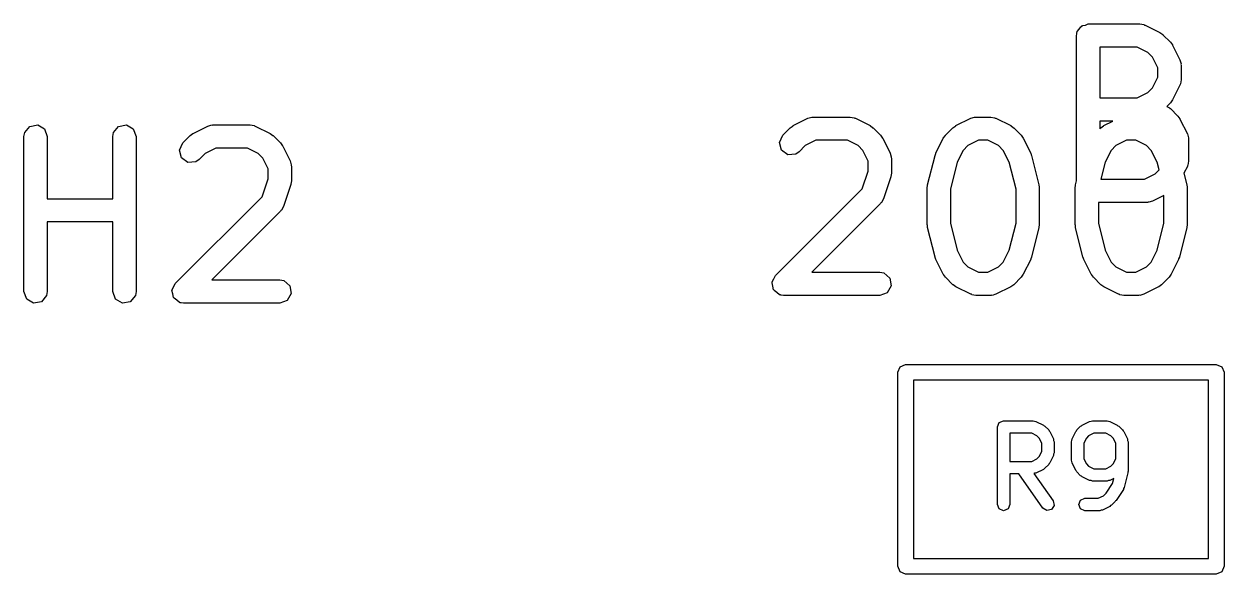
# Model space of a CAD drawing. Extents: x 0.14 to 2.87, y -2.36 to 0.08.
# Drawn here: x 0.1631 to 0.4673, y -2.2856 to -2.1461 of the extents above; entities that cross this region are included whole.
import ezdxf

# ---------------------------------------------------------------- set-up
doc = ezdxf.new("R2010")
doc.units = 0
doc.header["$MEASUREMENT"] = 0
doc.layers.add('BLACK', color=7, linetype='CONTINUOUS')

msp = doc.modelspace()

# ---------------------------------------------------------------- linework, layer by layer
at = {"layer": 'BLACK', "linetype": 'CONTINUOUS'}
for p, q in [((0.430123, -2.148), (0.430616, -2.14741)), ((0.430616, -2.14741), (0.430999, -2.14675)), ((0.430999, -2.14675), (0.43125, -2.14666)), ((0.43125, -2.14666), (0.431421, -2.14645)), ((0.431421, -2.14645), (0.432177, -2.14632)), ((0.432177, -2.14632), (0.432897, -2.14606)), ((0.432897, -2.14606), (0.446021, -2.14606)), ((0.446021, -2.14606), (0.447031, -2.14623)), ((0.447031, -2.14623), (0.447166, -2.14635)), ((0.447166, -2.14635), (0.447341, -2.14637)), ((0.447341, -2.14637), (0.451091, -2.14824)), ((0.429945, -2.14901), (0.430012, -2.14863)), ((0.429945, -2.18586), (0.429945, -2.14901)), ((0.42999, -2.1485), (0.430055, -2.14838)), ((0.430012, -2.14863), (0.42999, -2.1485)), ((0.430055, -2.14838), (0.430123, -2.148)), ((0.451091, -2.14824), (0.4518, -2.14877)), ((0.4518, -2.14877), (0.451858, -2.1488)), ((0.451858, -2.1488), (0.453733, -2.15067)), ((0.453733, -2.15067), (0.454239, -2.15139)), ((0.445324, -2.15196), (0.43585, -2.15196)), ((0.43585, -2.15196), (0.43585, -2.1648)), ((0.448021, -2.15331), (0.445324, -2.15196)), ((0.449218, -2.15451), (0.448021, -2.15331)), ((0.454239, -2.15139), (0.454286, -2.15144)), ((0.454286, -2.15144), (0.456161, -2.15519)), ((0.450567, -2.1572), (0.449218, -2.15451)), ((0.456161, -2.15519), (0.456453, -2.15617)), ((0.456453, -2.15617), (0.456412, -2.15634)), ((0.456412, -2.15634), (0.456473, -2.15651)), ((0.456473, -2.15651), (0.456473, -2.16026)), ((0.449218, -2.16226), (0.450567, -2.15956)), ((0.450567, -2.15956), (0.450567, -2.1572)), ((0.448021, -2.16345), (0.449218, -2.16226)), ((0.456161, -2.16158), (0.454286, -2.16533)), ((0.456181, -2.1614), (0.456161, -2.16158)), ((0.456295, -2.16127), (0.456181, -2.1614)), ((0.456473, -2.16026), (0.456295, -2.16127)), ((0.43585, -2.1648), (0.445324, -2.1648)), ((0.445324, -2.1648), (0.448021, -2.16345)), ((0.454286, -2.16533), (0.45376, -2.16604)), ((0.453733, -2.16609), (0.452851, -2.16698)), ((0.452851, -2.16698), (0.453481, -2.16732)), ((0.453481, -2.16732), (0.453573, -2.16747)), ((0.453573, -2.16747), (0.453733, -2.16754)), ((0.45376, -2.16604), (0.453733, -2.16609)), ((0.453733, -2.16754), (0.455608, -2.16942)), ((0.163292, -2.17359), (0.16459, -2.17204)), ((0.16459, -2.17204), (0.166579, -2.17169)), ((0.166579, -2.17169), (0.168329, -2.1727)), ((0.185789, -2.17359), (0.187088, -2.17204)), ((0.187088, -2.17204), (0.189077, -2.17169)), ((0.189077, -2.17169), (0.190826, -2.1727)), ((0.205991, -2.17383), (0.209741, -2.17196)), ((0.209741, -2.17196), (0.210724, -2.17167)), ((0.210724, -2.17167), (0.210895, -2.17171)), ((0.210895, -2.17171), (0.211061, -2.17165)), ((0.211061, -2.17165), (0.220435, -2.17165)), ((0.220435, -2.17165), (0.221445, -2.17182)), ((0.221445, -2.17182), (0.22158, -2.17194)), ((0.22158, -2.17194), (0.221755, -2.17196)), ((0.221755, -2.17196), (0.225505, -2.17383)), ((0.357342, -2.17242), (0.358065, -2.17191)), ((0.358065, -2.17191), (0.35811, -2.17186)), ((0.35811, -2.17186), (0.361859, -2.16999)), ((0.361859, -2.16999), (0.362842, -2.1697)), ((0.362842, -2.1697), (0.363014, -2.16974)), ((0.363014, -2.16974), (0.36318, -2.16968)), ((0.36318, -2.16968), (0.372553, -2.16968)), ((0.372553, -2.16968), (0.373563, -2.16986)), ((0.373563, -2.16986), (0.373699, -2.16997)), ((0.373699, -2.16997), (0.373874, -2.16999)), ((0.373874, -2.16999), (0.377623, -2.17186)), ((0.377623, -2.17186), (0.378333, -2.17239)), ((0.398587, -2.17242), (0.39931, -2.17191)), ((0.39931, -2.17191), (0.399354, -2.17186)), ((0.399354, -2.17186), (0.403104, -2.16999)), ((0.403104, -2.16999), (0.404087, -2.1697)), ((0.404087, -2.1697), (0.404259, -2.16974)), ((0.404259, -2.16974), (0.404424, -2.16968)), ((0.404424, -2.16968), (0.408174, -2.16968)), ((0.408174, -2.16968), (0.409184, -2.16986)), ((0.409184, -2.16986), (0.409319, -2.16997)), ((0.409319, -2.16997), (0.409494, -2.16999)), ((0.409494, -2.16999), (0.413244, -2.17186)), ((0.413244, -2.17186), (0.413953, -2.17239)), ((0.439161, -2.17071), (0.43585, -2.17071)), ((0.43585, -2.17071), (0.43585, -2.17265)), ((0.436082, -2.17242), (0.436805, -2.17191)), ((0.436805, -2.17191), (0.43685, -2.17186)), ((0.43685, -2.17186), (0.439161, -2.17071)), ((0.455608, -2.16942), (0.456114, -2.17014)), ((0.456114, -2.17014), (0.456161, -2.17019)), ((0.456161, -2.17019), (0.458036, -2.17393)), ((0.163114, -2.1746), (0.163292, -2.17359)), ((0.163114, -2.21397), (0.163114, -2.1746)), ((0.168329, -2.1727), (0.169019, -2.1746)), ((0.169019, -2.1746), (0.169019, -2.19039)), ((0.185611, -2.1746), (0.185789, -2.17359)), ((0.185611, -2.19039), (0.185611, -2.1746)), ((0.190826, -2.1727), (0.191517, -2.1746)), ((0.191517, -2.1746), (0.191517, -2.21397)), ((0.203349, -2.17626), (0.205224, -2.17439)), ((0.205224, -2.17439), (0.205947, -2.17388)), ((0.205947, -2.17388), (0.205991, -2.17383)), ((0.225505, -2.17383), (0.226214, -2.17436)), ((0.226214, -2.17436), (0.226272, -2.17439)), ((0.226272, -2.17439), (0.228147, -2.17626)), ((0.354614, -2.17612), (0.355467, -2.17429)), ((0.355467, -2.17429), (0.357342, -2.17242)), ((0.378333, -2.17239), (0.378391, -2.17242)), ((0.378391, -2.17242), (0.380266, -2.17429)), ((0.380266, -2.17429), (0.380772, -2.17502)), ((0.380772, -2.17502), (0.380819, -2.17506)), ((0.380819, -2.17506), (0.382694, -2.17881)), ((0.394284, -2.17881), (0.396159, -2.17506)), ((0.396159, -2.17506), (0.396685, -2.17435)), ((0.396685, -2.17435), (0.396712, -2.17429)), ((0.396712, -2.17429), (0.398587, -2.17242)), ((0.413953, -2.17239), (0.414011, -2.17242)), ((0.414011, -2.17242), (0.415886, -2.17429)), ((0.415886, -2.17429), (0.416392, -2.17502)), ((0.416392, -2.17502), (0.416439, -2.17506)), ((0.416439, -2.17506), (0.418314, -2.17881)), ((0.43585, -2.17265), (0.436082, -2.17242)), ((0.458036, -2.17393), (0.458328, -2.17492)), ((0.458328, -2.17492), (0.458287, -2.17509)), ((0.458287, -2.17509), (0.458347, -2.17526)), ((0.202495, -2.17809), (0.203349, -2.17626)), ((0.203018, -2.18004), (0.202495, -2.17809)), ((0.211758, -2.17755), (0.209061, -2.1789)), ((0.219738, -2.17755), (0.211758, -2.17755)), ((0.222435, -2.1789), (0.219738, -2.17755)), ((0.228147, -2.17626), (0.228653, -2.17698)), ((0.228653, -2.17698), (0.2287, -2.17703)), ((0.2287, -2.17703), (0.230575, -2.18078)), ((0.355137, -2.17807), (0.354614, -2.17612)), ((0.356791, -2.17923), (0.355137, -2.17807)), ((0.361179, -2.17693), (0.359643, -2.17847)), ((0.363877, -2.17558), (0.361179, -2.17693)), ((0.371856, -2.17558), (0.363877, -2.17558)), ((0.374554, -2.17693), (0.371856, -2.17558)), ((0.375751, -2.17813), (0.374554, -2.17693)), ((0.3771, -2.18083), (0.375751, -2.17813)), ((0.401227, -2.17813), (0.399711, -2.18116)), ((0.402424, -2.17693), (0.401227, -2.17813)), ((0.405121, -2.17558), (0.402424, -2.17693)), ((0.407477, -2.17558), (0.405121, -2.17558)), ((0.410174, -2.17693), (0.407477, -2.17558)), ((0.411372, -2.17813), (0.410174, -2.17693)), ((0.412887, -2.18116), (0.411372, -2.17813)), ((0.438722, -2.17813), (0.437207, -2.18116)), ((0.439919, -2.17693), (0.438722, -2.17813)), ((0.442617, -2.17558), (0.439919, -2.17693)), ((0.444972, -2.17558), (0.442617, -2.17558)), ((0.44767, -2.17693), (0.444972, -2.17558)), ((0.448867, -2.17813), (0.44767, -2.17693)), ((0.450382, -2.18116), (0.448867, -2.17813)), ((0.458347, -2.17526), (0.458347, -2.18088)), ((0.204673, -2.1812), (0.203018, -2.18004)), ((0.206685, -2.18102), (0.204673, -2.1812)), ((0.207525, -2.18044), (0.206685, -2.18102)), ((0.209061, -2.1789), (0.207525, -2.18044)), ((0.223632, -2.1801), (0.222435, -2.1789)), ((0.224981, -2.1828), (0.223632, -2.1801)), ((0.230575, -2.18078), (0.230867, -2.18176)), ((0.358803, -2.17906), (0.356791, -2.17923)), ((0.359643, -2.17847), (0.358803, -2.17906)), ((0.3771, -2.1834), (0.3771, -2.18083)), ((0.382694, -2.17881), (0.382986, -2.17979)), ((0.382986, -2.17979), (0.382945, -2.17996)), ((0.382945, -2.17996), (0.383005, -2.18013)), ((0.383005, -2.18013), (0.383005, -2.18388)), ((0.392186, -2.18691), (0.394061, -2.17941)), ((0.394061, -2.17941), (0.394268, -2.17895)), ((0.394268, -2.17895), (0.394284, -2.17881)), ((0.399711, -2.18116), (0.398003, -2.18799)), ((0.414595, -2.18799), (0.412887, -2.18116)), ((0.418314, -2.17881), (0.418459, -2.1793)), ((0.418459, -2.1793), (0.418538, -2.17941)), ((0.418538, -2.17941), (0.420412, -2.18691)), ((0.437207, -2.18116), (0.43614, -2.18543)), ((0.450868, -2.1831), (0.450382, -2.18116)), ((0.458347, -2.18088), (0.458169, -2.18189)), ((0.224981, -2.18537), (0.224981, -2.1828)), ((0.230867, -2.18176), (0.230826, -2.18193)), ((0.230826, -2.18193), (0.230887, -2.1821)), ((0.230887, -2.1821), (0.230887, -2.18585)), ((0.375597, -2.18791), (0.3771, -2.1834)), ((0.383005, -2.18388), (0.382852, -2.18475)), ((0.447199, -2.18543), (0.449896, -2.18408)), ((0.449896, -2.18408), (0.450868, -2.1831)), ((0.458036, -2.1822), (0.457165, -2.18394)), ((0.457165, -2.18394), (0.457908, -2.18691)), ((0.458056, -2.18202), (0.458036, -2.1822)), ((0.458169, -2.18189), (0.458056, -2.18202)), ((0.223478, -2.18988), (0.224981, -2.18537)), ((0.230735, -2.18678), (0.22886, -2.19241)), ((0.230887, -2.18585), (0.230733, -2.18672)), ((0.230733, -2.18672), (0.230735, -2.18678)), ((0.382854, -2.18481), (0.380979, -2.19044)), ((0.382852, -2.18475), (0.382854, -2.18481)), ((0.392098, -2.18763), (0.3922, -2.18705)), ((0.3922, -2.18705), (0.392186, -2.18691)), ((0.420412, -2.18691), (0.420454, -2.1875)), ((0.429593, -2.18763), (0.429696, -2.18705)), ((0.429681, -2.18691), (0.429945, -2.18586)), ((0.429696, -2.18705), (0.429681, -2.18691)), ((0.43614, -2.18543), (0.447199, -2.18543)), ((0.457908, -2.18691), (0.457949, -2.1875)), ((0.201474, -2.21188), (0.223478, -2.18988)), ((0.353593, -2.20991), (0.375597, -2.18791)), ((0.392098, -2.197), (0.392098, -2.18763)), ((0.398003, -2.18799), (0.398003, -2.19664)), ((0.414595, -2.19664), (0.414595, -2.18799)), ((0.420454, -2.1875), (0.420501, -2.18763)), ((0.420501, -2.18763), (0.420501, -2.197)), ((0.429593, -2.197), (0.429593, -2.18763)), ((0.45209, -2.18958), (0.449216, -2.19102)), ((0.45209, -2.19664), (0.45209, -2.18958)), ((0.457949, -2.1875), (0.457996, -2.18763)), ((0.457996, -2.18763), (0.457996, -2.197)), ((0.169019, -2.19039), (0.185611, -2.19039)), ((0.228372, -2.19331), (0.228222, -2.1934)), ((0.22886, -2.19241), (0.228372, -2.19331)), ((0.380266, -2.19159), (0.362809, -2.20905)), ((0.38034, -2.19143), (0.380266, -2.19159)), ((0.380491, -2.19134), (0.38034, -2.19143)), ((0.380979, -2.19044), (0.380491, -2.19134)), ((0.447896, -2.19133), (0.435499, -2.19133)), ((0.435499, -2.19133), (0.435499, -2.19664)), ((0.448061, -2.19127), (0.447896, -2.19133)), ((0.448233, -2.19131), (0.448061, -2.19127)), ((0.449216, -2.19102), (0.448233, -2.19131)), ((0.185611, -2.1963), (0.169019, -2.1963)), ((0.169019, -2.1963), (0.169019, -2.21397)), ((0.185611, -2.21397), (0.185611, -2.1963)), ((0.228147, -2.19356), (0.210691, -2.21102)), ((0.228222, -2.1934), (0.228147, -2.19356)), ((0.392145, -2.19713), (0.392098, -2.197)), ((0.392186, -2.19772), (0.392145, -2.19713)), ((0.394061, -2.20522), (0.392186, -2.19772)), ((0.398003, -2.19664), (0.399711, -2.20347)), ((0.412887, -2.20347), (0.414595, -2.19664)), ((0.420412, -2.19772), (0.418538, -2.20522)), ((0.420501, -2.197), (0.420398, -2.19758)), ((0.420398, -2.19758), (0.420412, -2.19772)), ((0.42964, -2.19713), (0.429593, -2.197)), ((0.429681, -2.19772), (0.42964, -2.19713)), ((0.431556, -2.20522), (0.429681, -2.19772)), ((0.435499, -2.19664), (0.437207, -2.20347)), ((0.450382, -2.20347), (0.45209, -2.19664)), ((0.457908, -2.19772), (0.456033, -2.20522)), ((0.457996, -2.197), (0.457894, -2.19758)), ((0.457894, -2.19758), (0.457908, -2.19772)), ((0.394139, -2.20533), (0.394061, -2.20522)), ((0.394284, -2.20582), (0.394139, -2.20533)), ((0.399711, -2.20347), (0.401227, -2.2065)), ((0.411371, -2.2065), (0.412887, -2.20347)), ((0.418538, -2.20522), (0.41833, -2.20568)), ((0.431634, -2.20533), (0.431556, -2.20522)), ((0.43178, -2.20582), (0.431634, -2.20533)), ((0.437207, -2.20347), (0.438722, -2.2065)), ((0.448867, -2.2065), (0.450382, -2.20347)), ((0.456033, -2.20522), (0.455825, -2.20568)), ((0.396159, -2.20957), (0.394284, -2.20582)), ((0.401227, -2.2065), (0.402424, -2.2077)), ((0.402424, -2.2077), (0.405121, -2.20905)), ((0.407477, -2.20905), (0.410174, -2.2077)), ((0.410174, -2.2077), (0.411371, -2.2065)), ((0.418314, -2.20582), (0.416439, -2.20957)), ((0.41833, -2.20568), (0.418314, -2.20582)), ((0.433654, -2.20957), (0.43178, -2.20582)), ((0.438722, -2.2065), (0.439919, -2.2077)), ((0.439919, -2.2077), (0.442617, -2.20905)), ((0.444972, -2.20905), (0.44767, -2.2077)), ((0.44767, -2.2077), (0.448867, -2.2065)), ((0.455809, -2.20582), (0.453935, -2.20957)), ((0.455825, -2.20568), (0.455809, -2.20582)), ((0.210691, -2.21102), (0.227934, -2.21102)), ((0.227934, -2.21102), (0.228944, -2.21119)), ((0.228944, -2.21119), (0.230491, -2.21249)), ((0.352773, -2.21149), (0.353217, -2.21072)), ((0.352796, -2.21162), (0.352773, -2.21149)), ((0.353217, -2.21072), (0.353593, -2.20991)), ((0.362809, -2.20905), (0.380052, -2.20905)), ((0.380052, -2.20905), (0.381062, -2.20923)), ((0.381062, -2.20923), (0.38261, -2.21052)), ((0.38261, -2.21052), (0.38296, -2.21251)), ((0.396206, -2.20962), (0.396159, -2.20957)), ((0.396712, -2.21034), (0.396206, -2.20962)), ((0.398587, -2.21221), (0.396712, -2.21034)), ((0.405121, -2.20905), (0.407477, -2.20905)), ((0.415886, -2.21034), (0.414011, -2.21221)), ((0.415913, -2.21028), (0.415886, -2.21034)), ((0.416439, -2.20957), (0.415913, -2.21028)), ((0.433701, -2.20962), (0.433654, -2.20957)), ((0.434208, -2.21034), (0.433701, -2.20962)), ((0.436082, -2.21221), (0.434208, -2.21034)), ((0.442617, -2.20905), (0.444972, -2.20905)), ((0.453381, -2.21034), (0.451507, -2.21221)), ((0.453409, -2.21028), (0.453381, -2.21034)), ((0.453935, -2.20957), (0.453409, -2.21028)), ((0.163805, -2.21587), (0.163114, -2.21397)), ((0.169019, -2.21397), (0.168841, -2.21498)), ((0.186302, -2.21587), (0.185611, -2.21397)), ((0.191517, -2.21397), (0.191339, -2.21498)), ((0.200621, -2.21371), (0.200678, -2.21359)), ((0.200851, -2.21457), (0.200621, -2.21371)), ((0.200654, -2.21346), (0.201099, -2.21269)), ((0.200678, -2.21359), (0.200654, -2.21346)), ((0.201005, -2.21545), (0.200851, -2.21457)), ((0.201099, -2.21269), (0.201474, -2.21188)), ((0.230842, -2.21448), (0.229832, -2.21623)), ((0.230491, -2.21249), (0.230842, -2.21448)), ((0.352739, -2.21174), (0.352796, -2.21162)), ((0.352969, -2.2126), (0.352739, -2.21174)), ((0.353123, -2.21348), (0.352969, -2.2126)), ((0.353227, -2.21356), (0.353123, -2.21348)), ((0.353262, -2.21369), (0.353227, -2.21356)), ((0.35399, -2.2142), (0.353262, -2.21369)), ((0.354671, -2.21478), (0.35399, -2.2142)), ((0.38195, -2.21426), (0.380052, -2.21495)), ((0.38296, -2.21251), (0.38195, -2.21426)), ((0.398645, -2.21224), (0.398587, -2.21221)), ((0.399354, -2.21277), (0.398645, -2.21224)), ((0.403104, -2.21464), (0.399354, -2.21277)), ((0.403279, -2.21466), (0.403104, -2.21464)), ((0.409494, -2.21464), (0.408512, -2.21493)), ((0.413244, -2.21277), (0.409494, -2.21464)), ((0.413288, -2.21272), (0.413244, -2.21277)), ((0.414011, -2.21221), (0.413288, -2.21272)), ((0.436141, -2.21224), (0.436082, -2.21221)), ((0.43685, -2.21277), (0.436141, -2.21224)), ((0.440599, -2.21464), (0.43685, -2.21277)), ((0.440775, -2.21466), (0.440599, -2.21464)), ((0.44699, -2.21464), (0.446007, -2.21493)), ((0.450739, -2.21277), (0.44699, -2.21464)), ((0.450784, -2.21272), (0.450739, -2.21277)), ((0.451507, -2.21221), (0.450784, -2.21272)), ((0.165554, -2.21688), (0.163805, -2.21587)), ((0.167543, -2.21653), (0.165554, -2.21688)), ((0.168841, -2.21498), (0.167543, -2.21653)), ((0.188051, -2.21688), (0.186302, -2.21587)), ((0.19004, -2.21653), (0.188051, -2.21688)), ((0.191339, -2.21498), (0.19004, -2.21653)), ((0.201108, -2.21553), (0.201005, -2.21545)), ((0.201143, -2.21566), (0.201108, -2.21553)), ((0.201871, -2.21617), (0.201143, -2.21566)), ((0.202552, -2.21674), (0.201871, -2.21617)), ((0.202733, -2.21678), (0.202552, -2.21674)), ((0.202798, -2.21682), (0.202733, -2.21678)), ((0.202927, -2.21681), (0.202798, -2.21682)), ((0.203562, -2.21692), (0.202927, -2.21681)), ((0.227934, -2.21692), (0.203562, -2.21692)), ((0.229832, -2.21623), (0.227934, -2.21692)), ((0.354851, -2.21481), (0.354671, -2.21478)), ((0.354916, -2.21485), (0.354851, -2.21481)), ((0.355046, -2.21484), (0.354916, -2.21485)), ((0.355681, -2.21495), (0.355046, -2.21484)), ((0.380052, -2.21495), (0.355681, -2.21495)), ((0.403415, -2.21478), (0.403279, -2.21466)), ((0.404424, -2.21495), (0.403415, -2.21478)), ((0.408174, -2.21495), (0.404424, -2.21495)), ((0.40834, -2.21489), (0.408174, -2.21495)), ((0.408512, -2.21493), (0.40834, -2.21489)), ((0.44091, -2.21478), (0.440775, -2.21466)), ((0.44192, -2.21495), (0.44091, -2.21478)), ((0.445669, -2.21495), (0.44192, -2.21495)), ((0.445835, -2.21489), (0.445669, -2.21495)), ((0.446007, -2.21493), (0.445835, -2.21489)), ((0.385222, -2.23306), (0.386614, -2.23248)), ((0.386614, -2.23248), (0.465354, -2.23248)), ((0.465354, -2.23248), (0.466746, -2.23306)), ((0.384646, -2.23445), (0.385222, -2.23306)), ((0.384646, -2.28366), (0.384646, -2.23445)), ((0.466746, -2.23306), (0.467323, -2.23445)), ((0.467323, -2.23445), (0.467323, -2.28366)), ((0.388583, -2.23642), (0.388583, -2.28169)), ((0.463386, -2.23642), (0.388583, -2.23642)), ((0.463386, -2.28169), (0.463386, -2.23642)), ((0.40988, -2.24831), (0.410341, -2.2472)), ((0.410341, -2.2472), (0.411455, -2.24674)), ((0.411455, -2.24674), (0.418954, -2.24674)), ((0.418954, -2.24674), (0.419292, -2.24688)), ((0.419292, -2.24688), (0.419658, -2.2469)), ((0.419658, -2.2469), (0.421533, -2.24784)), ((0.421533, -2.24784), (0.421703, -2.24804)), ((0.421703, -2.24804), (0.421942, -2.24814)), ((0.430964, -2.24814), (0.431203, -2.24804)), ((0.431203, -2.24804), (0.431373, -2.24784)), ((0.431373, -2.24784), (0.433248, -2.2469)), ((0.433248, -2.2469), (0.433613, -2.24688)), ((0.433613, -2.24688), (0.433952, -2.24674)), ((0.433952, -2.24674), (0.437702, -2.24674)), ((0.437702, -2.24674), (0.43804, -2.24688)), ((0.43804, -2.24688), (0.438406, -2.2469)), ((0.438406, -2.2469), (0.440281, -2.24784)), ((0.440281, -2.24784), (0.44045, -2.24804)), ((0.44045, -2.24804), (0.44069, -2.24814)), ((0.40988, -2.268), (0.40988, -2.24831)), ((0.418582, -2.24989), (0.41303, -2.24989)), ((0.41303, -2.24989), (0.41303, -2.25705)), ((0.419896, -2.25054), (0.418582, -2.24989)), ((0.420472, -2.25112), (0.419896, -2.25054)), ((0.421129, -2.25243), (0.420472, -2.25112)), ((0.421942, -2.24814), (0.42288, -2.24907)), ((0.42288, -2.24907), (0.422979, -2.24931)), ((0.422979, -2.24931), (0.423175, -2.24948)), ((0.423175, -2.24948), (0.424112, -2.25136)), ((0.428794, -2.25136), (0.429731, -2.24948)), ((0.429731, -2.24948), (0.429927, -2.24931)), ((0.429927, -2.24931), (0.430026, -2.24907)), ((0.430026, -2.24907), (0.430964, -2.24814)), ((0.432434, -2.25112), (0.431777, -2.25243)), ((0.43301, -2.25054), (0.432434, -2.25112)), ((0.434324, -2.24989), (0.43301, -2.25054)), ((0.43733, -2.24989), (0.434324, -2.24989)), ((0.438643, -2.25054), (0.43733, -2.24989)), ((0.439219, -2.25112), (0.438643, -2.25054)), ((0.439876, -2.25243), (0.439219, -2.25112)), ((0.44069, -2.24814), (0.441627, -2.24907)), ((0.441627, -2.24907), (0.441726, -2.24931)), ((0.441726, -2.24931), (0.441922, -2.24948)), ((0.441922, -2.24948), (0.44286, -2.25136)), ((0.421129, -2.2545), (0.421129, -2.25243)), ((0.424112, -2.25136), (0.424138, -2.25172)), ((0.424138, -2.25172), (0.424278, -2.25206)), ((0.424278, -2.25206), (0.424278, -2.25487)), ((0.428628, -2.25206), (0.428768, -2.25172)), ((0.428628, -2.25675), (0.428628, -2.25206)), ((0.428768, -2.25172), (0.428794, -2.25136)), ((0.431777, -2.25243), (0.431777, -2.25638)), ((0.439876, -2.25638), (0.439876, -2.25243)), ((0.44286, -2.25136), (0.442886, -2.25172)), ((0.442886, -2.25172), (0.443026, -2.25206)), ((0.443026, -2.25206), (0.443026, -2.25956)), ((0.41303, -2.25705), (0.418582, -2.25705)), ((0.418582, -2.25705), (0.419896, -2.25639)), ((0.419896, -2.25639), (0.420472, -2.25582)), ((0.420472, -2.25582), (0.421129, -2.2545)), ((0.424112, -2.25558), (0.423175, -2.25745)), ((0.424138, -2.25521), (0.424112, -2.25558)), ((0.424278, -2.25487), (0.424138, -2.25521)), ((0.428768, -2.25709), (0.428628, -2.25675)), ((0.428794, -2.25745), (0.428768, -2.25709)), ((0.431777, -2.25638), (0.432434, -2.25769)), ((0.439219, -2.25769), (0.439876, -2.25638)), ((0.415322, -2.2602), (0.41303, -2.2602)), ((0.41303, -2.2602), (0.41303, -2.268)), ((0.421413, -2.2689), (0.415322, -2.2602)), ((0.419292, -2.26006), (0.419119, -2.26013)), ((0.419119, -2.26013), (0.423994, -2.26709)), ((0.419658, -2.26003), (0.419292, -2.26006)), ((0.421533, -2.2591), (0.419658, -2.26003)), ((0.421703, -2.2589), (0.421533, -2.2591)), ((0.421942, -2.2588), (0.421703, -2.2589)), ((0.42288, -2.25786), (0.421942, -2.2588)), ((0.422979, -2.25762), (0.42288, -2.25786)), ((0.423175, -2.25745), (0.422979, -2.25762)), ((0.429731, -2.25933), (0.428794, -2.25745)), ((0.429927, -2.2595), (0.429731, -2.25933)), ((0.430026, -2.25974), (0.429927, -2.2595)), ((0.430964, -2.26068), (0.430026, -2.25974)), ((0.432434, -2.25769), (0.43301, -2.25827)), ((0.43301, -2.25827), (0.434324, -2.25892)), ((0.434324, -2.25892), (0.43733, -2.25892)), ((0.43733, -2.25892), (0.438643, -2.25827)), ((0.438643, -2.25827), (0.439219, -2.25769)), ((0.442979, -2.25994), (0.442041, -2.26369)), ((0.443026, -2.25956), (0.442949, -2.25975)), ((0.442949, -2.25975), (0.442979, -2.25994)), ((0.431203, -2.26077), (0.430964, -2.26068)), ((0.431373, -2.26097), (0.431203, -2.26077)), ((0.433248, -2.26191), (0.431373, -2.26097)), ((0.433613, -2.26193), (0.433248, -2.26191)), ((0.433952, -2.26207), (0.433613, -2.26193)), ((0.437702, -2.26207), (0.433952, -2.26207)), ((0.437415, -2.26512), (0.439052, -2.26266)), ((0.43804, -2.26193), (0.437702, -2.26207)), ((0.438406, -2.26191), (0.43804, -2.26193)), ((0.439361, -2.26143), (0.438406, -2.26191)), ((0.439052, -2.26266), (0.439361, -2.26143)), ((0.435455, -2.26642), (0.436769, -2.26577)), ((0.436769, -2.26577), (0.437415, -2.26512)), ((0.441824, -2.26418), (0.439949, -2.267)), ((0.441877, -2.26391), (0.441824, -2.26418)), ((0.442041, -2.26369), (0.441877, -2.26391)), ((0.410341, -2.26911), (0.40988, -2.268)), ((0.411455, -2.26957), (0.410341, -2.26911)), ((0.412568, -2.26911), (0.411455, -2.26957)), ((0.41303, -2.268), (0.412568, -2.26911)), ((0.42243, -2.26955), (0.421413, -2.2689)), ((0.423606, -2.26929), (0.42243, -2.26955)), ((0.424254, -2.26827), (0.423606, -2.26929)), ((0.423994, -2.26709), (0.424254, -2.26827)), ((0.430502, -2.268), (0.430964, -2.26688)), ((0.430964, -2.26911), (0.430502, -2.268)), ((0.430964, -2.26688), (0.432077, -2.26642)), ((0.432077, -2.26957), (0.430964, -2.26911)), ((0.432077, -2.26642), (0.435455, -2.26642)), ((0.438406, -2.26847), (0.436531, -2.26941)), ((0.438576, -2.26827), (0.438406, -2.26847)), ((0.438815, -2.26817), (0.438576, -2.26827)), ((0.439752, -2.26724), (0.438815, -2.26817)), ((0.439814, -2.26709), (0.439752, -2.26724)), ((0.439949, -2.267), (0.439814, -2.26709)), ((0.435827, -2.26957), (0.432077, -2.26957)), ((0.436165, -2.26943), (0.435827, -2.26957)), ((0.436531, -2.26941), (0.436165, -2.26943)), ((0.385222, -2.28505), (0.384646, -2.28366)), ((0.388583, -2.28169), (0.463386, -2.28169)), ((0.467323, -2.28366), (0.466746, -2.28505)), ((0.386614, -2.28563), (0.385222, -2.28505)), ((0.465354, -2.28563), (0.386614, -2.28563)), ((0.466746, -2.28505), (0.465354, -2.28563))]:
    msp.add_line(p, q, dxfattribs=at)

doc.saveas('drawing.dxf')
